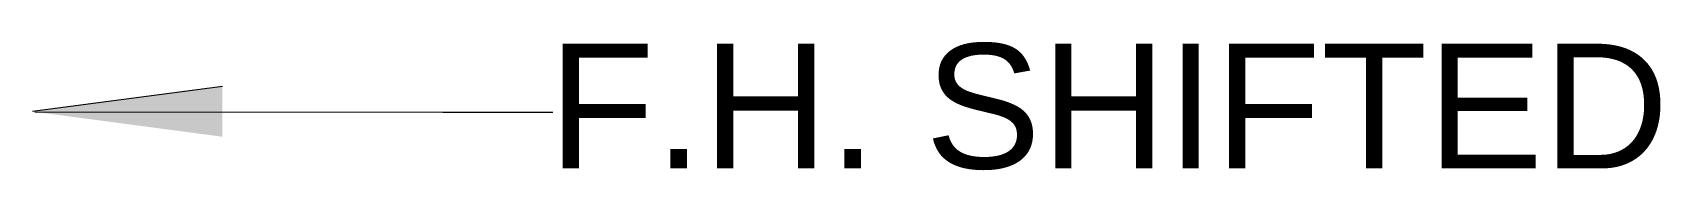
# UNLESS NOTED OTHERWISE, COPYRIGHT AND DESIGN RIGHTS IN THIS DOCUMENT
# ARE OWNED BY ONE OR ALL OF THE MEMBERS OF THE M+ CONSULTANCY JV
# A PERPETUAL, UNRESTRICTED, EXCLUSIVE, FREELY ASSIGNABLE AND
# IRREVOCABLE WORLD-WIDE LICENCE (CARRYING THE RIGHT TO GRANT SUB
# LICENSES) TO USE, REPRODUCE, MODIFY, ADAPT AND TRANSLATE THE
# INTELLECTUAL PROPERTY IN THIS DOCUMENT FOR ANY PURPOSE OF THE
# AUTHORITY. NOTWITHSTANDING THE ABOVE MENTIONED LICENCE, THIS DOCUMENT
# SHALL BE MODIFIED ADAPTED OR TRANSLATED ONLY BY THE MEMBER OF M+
# Model space of a CAD drawing. Header units: millimetres. Extents: x -309924 to 219496, y -330797 to 211873.
# Drawn here: x 38454 to 43600, y -330797 to -330392 of the extents above.
import ezdxf

# ---------------------------------------------------------------- set-up
doc = ezdxf.new("R2010")
doc.units = ezdxf.units.MM
doc.layers.add('G-ANNO-TEXT', color=7, linetype='Continuous', lineweight=5)
doc.styles.add('Arial_6', font='arial.ttf', dxfattribs={"height": 1.18024})

msp = doc.modelspace()

# ---------------------------------------------------------------- hatches: boundary and pattern name
at = {"layer": 'G-ANNO-TEXT'}
msp.add_hatch(color=256, dxfattribs=at).paths.add_polyline_path([(38454.2, -330611.9), (39054.1, -330691.4), (39054.3, -330533.4)], flags=0)

# ---------------------------------------------------------------- linework, layer by layer
for p, q in [((39054.3, -330533.4), (38454.2, -330611.9)), ((38461.8, -330612.9), (39751.3, -330613.6)), ((39751.3, -330613.6), (40099.2, -330613.6))]:
    msp.add_line(p, q, dxfattribs=at)

# ---------------------------------------------------------------- texts
at = {"layer": 'G-ANNO-TEXT', "insert": (40084.6, -330397.9), "char_height": 393.413, "width": 4037.977, "attachment_point": 1, "line_spacing_factor": 0.938532, "style": 'Arial_6'}
msp.add_mtext('F.H. SHIFTED', dxfattribs=at)

doc.saveas('drawing.dxf')
